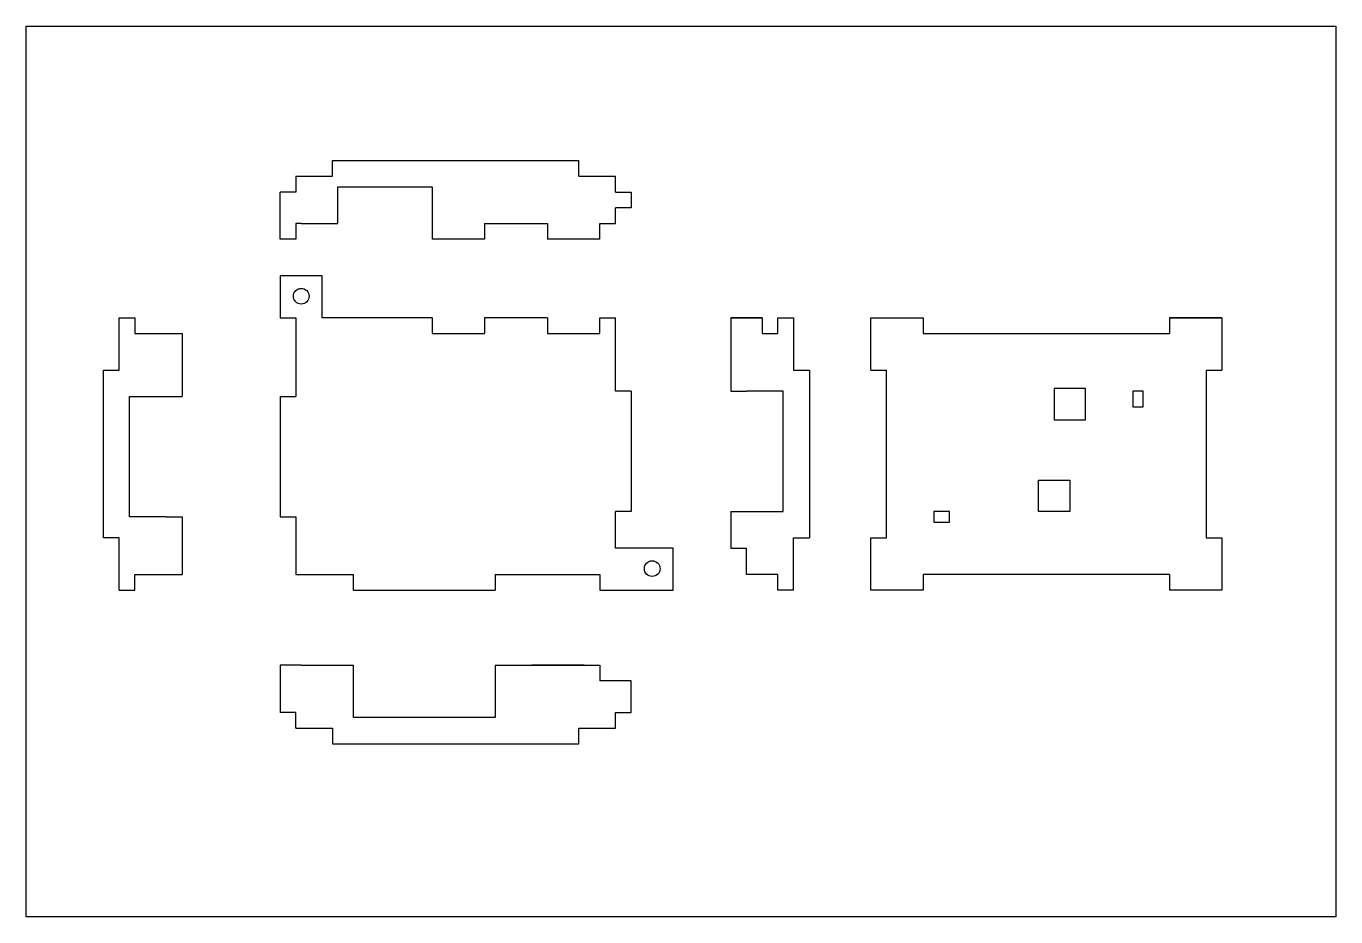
# Model space of a CAD drawing. Header units: inches. Extents: x -10 to 240, y -32 to 138.
import ezdxf

# ---------------------------------------------------------------- set-up
doc = ezdxf.new("R2010")
doc.units = ezdxf.units.IN
doc.header["$MEASUREMENT"] = 0

msp = doc.modelspace()

# ---------------------------------------------------------------- linework, layer by layer
for p, q in [((48.59, 109.49), (48.59, 112.49)), ((48.59, 112.49), (95.59, 112.49)), ((95.59, 109.49), (95.59, 112.49)), ((41.59, 109.49), (41.59, 106.49)), ((41.59, 109.49), (48.59, 109.49)), ((95.59, 109.49), (102.59, 109.49)), ((102.59, 106.49), (102.59, 109.49)), ((41.59, 106.49), (38.59, 106.49)), ((49.59, 100.49), (49.59, 107.49)), ((49.59, 107.49), (67.59, 107.49)), ((67.59, 107.49), (67.59, 100.49)), ((102.59, 106.49), (105.59, 106.49)), ((102.59, 100.49), (102.59, 103.49)), ((105.59, 103.49), (102.59, 103.49)), ((38.59, 97.49), (38.59, 100.49)), ((42.59, 100.49), (41.59, 100.49)), ((41.59, 100.49), (41.59, 97.49)), ((42.59, 100.49), (49.59, 100.49)), ((67.59, 100.49), (67.59, 97.49)), ((77.59, 100.49), (77.59, 97.49)), ((77.59, 100.49), (89.59, 100.49)), ((89.59, 100.49), (89.59, 97.49)), ((99.59, 97.49), (99.59, 100.49)), ((99.59, 100.49), (102.59, 100.49)), ((7.83, 82.49), (10.83, 82.49)), ((7.83, 72.49), (7.83, 82.49)), ((10.83, 82.49), (10.83, 79.49)), ((41.59, 82.49), (41.59, 67.49)), ((67.59, 82.49), (46.59, 82.49)), ((67.59, 82.49), (67.59, 79.49)), ((89.59, 82.49), (77.59, 82.49)), ((77.59, 82.49), (77.59, 79.49)), ((89.59, 82.49), (89.59, 79.49)), ((99.59, 79.49), (99.59, 82.49)), ((99.59, 82.49), (102.59, 82.49)), ((102.59, 68.49), (102.59, 82.49)), ((124.59, 82.49), (127.59, 82.49)), ((124.59, 82.49), (127.59, 82.49)), ((127.59, 82.49), (130.59, 82.49)), ((130.59, 82.49), (130.59, 79.49)), ((133.59, 79.49), (133.59, 82.49)), ((133.59, 82.49), (136.59, 82.49)), ((136.59, 82.49), (136.59, 72.49)), ((151.32, 72.49), (151.32, 82.49)), ((151.32, 82.49), (161.32, 82.49)), ((161.32, 82.49), (161.32, 79.49)), ((218.32, 82.49), (208.32, 82.49)), ((208.32, 82.49), (208.32, 79.49)), ((208.32, 82.49), (218.32, 82.49)), ((218.32, 82.49), (218.32, 72.49)), ((10.83, 79.49), (19.83, 79.49)), ((19.83, 79.49), (19.83, 67.49)), ((67.59, 79.49), (77.59, 79.49)), ((89.59, 79.49), (99.59, 79.49)), ((130.59, 79.49), (133.59, 79.49)), ((161.32, 79.49), (208.32, 79.49)), ((4.83, 40.49), (4.83, 72.49)), ((4.83, 72.49), (7.83, 72.49)), ((136.59, 72.49), (139.59, 72.49)), ((139.59, 72.49), (139.59, 40.49)), ((151.32, 72.49), (154.32, 72.49)), ((154.32, 40.49), (154.32, 72.49)), ((215.32, 72.49), (215.32, 40.49)), ((215.32, 72.49), (218.32, 72.49)), ((105.59, 68.49), (102.59, 68.49)), ((105.59, 68.49), (105.59, 45.49)), ((124.59, 68.49), (127.59, 68.49)), ((134.59, 68.49), (127.59, 68.49)), ((134.59, 45.49), (134.59, 68.49)), ((9.83, 44.49), (9.83, 67.49)), ((9.83, 67.49), (16.83, 67.49)), ((16.83, 67.49), (19.83, 67.49)), ((38.59, 67.49), (41.59, 67.49)), ((38.59, 67.49), (38.59, 44.49)), ((105.59, 45.49), (102.59, 45.49)), ((102.59, 38.49), (102.59, 45.49)), ((124.59, 45.49), (127.59, 45.49)), ((127.59, 45.49), (134.59, 45.49)), ((16.83, 44.49), (9.83, 44.49)), ((16.83, 44.49), (19.83, 44.49)), ((38.59, 44.49), (41.59, 44.49)), ((41.59, 44.49), (41.59, 33.49)), ((7.83, 40.49), (4.83, 40.49)), ((7.83, 30.49), (7.83, 40.49)), ((136.59, 30.49), (136.59, 40.49)), ((136.59, 40.49), (139.59, 40.49)), ((151.32, 30.49), (151.32, 40.49)), ((151.32, 40.49), (154.32, 40.49)), ((215.32, 40.49), (218.32, 40.49)), ((218.32, 40.49), (218.32, 30.49)), ((105.59, 38.49), (102.59, 38.49)), ((113.59, 38.49), (105.59, 38.49)), ((113.59, 30.49), (113.59, 38.49)), ((124.59, 38.49), (127.59, 38.49)), ((127.59, 33.49), (127.59, 38.49)), ((10.83, 30.49), (10.83, 33.49)), ((10.83, 33.49), (19.83, 33.49)), ((41.59, 33.49), (52.59, 33.49)), ((52.59, 30.49), (52.59, 33.49)), ((79.59, 33.49), (99.59, 33.49)), ((79.59, 33.49), (79.59, 30.49)), ((99.59, 33.49), (99.59, 30.49)), ((133.59, 33.49), (127.59, 33.49)), ((133.59, 30.49), (133.59, 33.49)), ((208.32, 33.49), (161.32, 33.49)), ((161.32, 33.49), (161.32, 30.49)), ((208.32, 33.49), (208.32, 30.49)), ((7.83, 30.49), (10.83, 30.49)), ((7.83, 30.49), (10.83, 30.49)), ((52.59, 30.49), (79.59, 30.49)), ((99.59, 30.49), (105.59, 30.49)), ((105.59, 30.49), (113.59, 30.49)), ((136.59, 30.49), (133.59, 30.49)), ((161.32, 30.49), (151.32, 30.49)), ((218.32, 30.49), (208.32, 30.49)), ((38.59, 16.16), (38.59, 13.16)), ((42.59, 16.16), (52.59, 16.16)), ((52.59, 6.16), (52.59, 16.16)), ((79.59, 16.16), (99.59, 16.16)), ((79.59, 16.16), (79.59, 6.16)), ((99.59, 16.16), (99.59, 13.16)), ((105.59, 13.16), (99.59, 13.16)), ((105.59, 13.16), (99.59, 13.16)), ((41.59, 7.16), (38.59, 7.16)), ((41.59, 4.16), (41.59, 7.16)), ((79.59, 6.16), (52.59, 6.16)), ((102.59, 4.16), (102.59, 7.16)), ((102.59, 7.16), (105.59, 7.16)), ((41.59, 4.16), (48.59, 4.16)), ((48.59, 4.16), (48.59, 1.16)), ((95.59, 1.16), (95.59, 4.16)), ((95.59, 4.16), (102.59, 4.16)), ((48.59, 1.16), (95.59, 1.16))]:
    msp.add_line(p, q)
for points in [[(-9.91, 138.15), (240.09, 138.15), (240.09, -31.85), (-9.91, -31.85)], [(186.32, 62.99), (192.32, 62.99), (192.32, 68.99), (186.32, 68.99)], [(201.32, 65.49), (203.32, 65.49), (203.32, 68.49), (201.32, 68.49)], [(183.32, 51.49), (189.32, 51.49), (189.32, 45.49), (183.32, 45.49)], [(166.32, 45.49), (163.32, 45.49), (163.32, 43.49), (166.32, 43.49)]]:
    msp.add_lwpolyline(points, close=True)
for points in [[(41.59, 97.49), (38.59, 97.49), (38.59, 106.49)], [(105.59, 106.49), (105.59, 103.49)], [(77.59, 97.49), (67.59, 97.49)], [(99.59, 97.49), (89.59, 97.49)], [(46.59, 82.49), (46.59, 90.49), (38.59, 90.49), (38.59, 82.49), (41.59, 82.49)], [(130.59, 82.49), (124.59, 82.49), (124.59, 68.49)], [(124.59, 45.49), (124.59, 38.49)], [(19.83, 44.49), (19.83, 33.49)], [(42.59, 16.16), (38.59, 16.16), (38.59, 7.16)], [(96.59, 16.16), (86.59, 16.16)], [(105.59, 7.16), (105.59, 13.16)]]:
    msp.add_lwpolyline(points)
for centre in [(42.59, 86.61), (109.59, 34.61)]:
    msp.add_circle(centre, 1.5)

doc.saveas('drawing.dxf')
